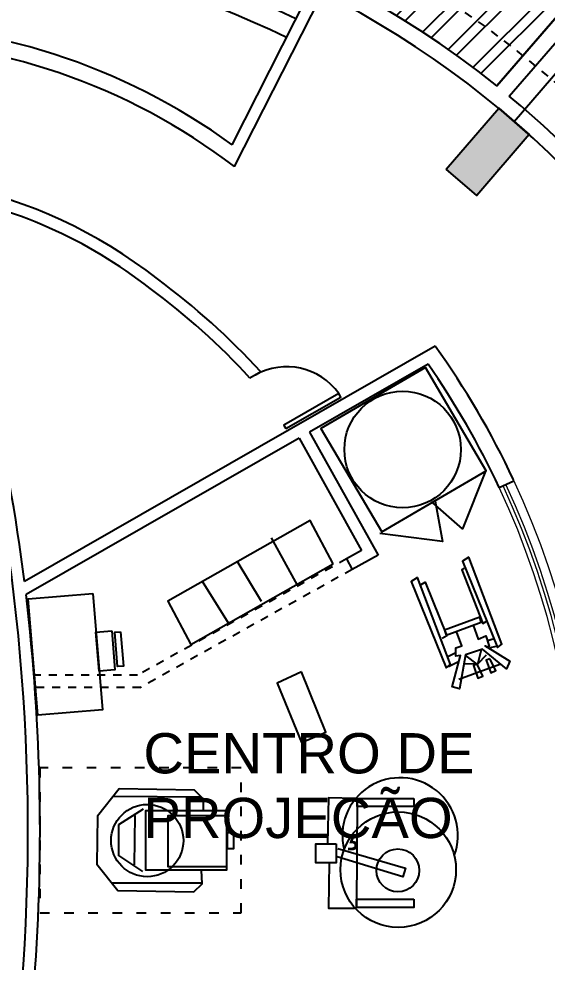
# Model space of a CAD drawing. Header units: millimetres. Extents: x 261 to 423, y 98 to 222.
# Drawn here: x 281.45 to 288.01, y 167.29 to 179.01 of the extents above; entities that cross this region are included whole.
import ezdxf

# ---------------------------------------------------------------- set-up
doc = ezdxf.new("R2010")
doc.units = ezdxf.units.MM
for name, pattern in [('ACAD_ISO03W100', [30, 12, -18]), ('ACAD_ISO04W100', [30, 24, -3, 0, -3]), ('HIDDEN2', [0.1875, 0.125, -0.0625])]:
    doc.linetypes.add(name, pattern=pattern)
for name, color, linetype in [('COLUMNAS', 5, 'Continuous'), ('Ejes', 1, 'ACAD_ISO04W100'), ('hach', 15, 'Continuous'), ('Letreros', 2, 'Continuous'), ('MUEBLES', 8, 'Continuous'), ('Muro-Alto', 6, 'Continuous')]:
    doc.layers.add(name, color=color, linetype=linetype)
doc.layers.add('Vidrio', color=7, linetype='Continuous', lineweight=15)
doc.styles.get("Standard").update_dxf_attribs({"font": 'arial.ttf'})

msp = doc.modelspace()

# ---------------------------------------------------------------- hatches: boundary and pattern name
h = msp.add_hatch()
h.set_pattern_fill('ANSI32', color=256, style=0)
h.set_pattern_definition([(45, (148.9423146511646, -342.1093582048333), (-0.2651650429449553, 0.2651650429449554), []), (45, (149.1190913461646, -342.1093582048333), (-0.2651650429449553, 0.2651650429449554), [])])
edge = h.paths.add_edge_path()
edge.add_line((290.5330707457651, 181.8144313162121), (287.3874746284466, 178.1746464262807))
edge.add_arc((279.8869612331578, 168.8075604969696), 12.00000000000018, 51.31467232360039, 309.9744530865262)
edge.add_line((287.5963130366806, 159.6115888370783), (290.7104902408621, 156.0499775838144))
edge.add_arc((277.0183992830579, 168.6400846351467), 18.60064919191771, 264.56368464337567, 317.4009432436241, ccw=False)
edge.add_arc((283.7968491480242, 168.8054606564713), 20.54199483837515, 114.5278371913281, 245.4324374320702, ccw=False)
edge.add_arc((277.0051242779085, 168.8078151391352), 18.76639017006179, 43.87444224061778, 95.30772634044018, ccw=False)
at = {"layer": 'COLUMNAS'}
msp.add_hatch(color=256, dxfattribs=at).paths.add_polyline_path([(286.7594539740932, 177.1419548449804), (287.4133292627429, 177.8985571889453), (287.7916304347254, 177.5716195446208), (287.1377551460758, 176.8150172006555)])
at = {"layer": 'hach'}
h = msp.add_hatch(dxfattribs=at)
h.set_pattern_fill('PHANTSQR', color=256, scale=0.75, angle=-90.00000000000001, style=0, pattern_type=2)
h.set_pattern_definition([(270, (190.6146238058702, 423.891127481612), (0.75, -1.377682148050174e-16), [0.135, -0.1125, 0.135, -0.1125, 0.135, -0.12]), (360, (190.6746238058702, 423.2011274816119), (1.836909530733566e-16, 0.75), [0.135, -0.1125, 0.135, -0.1125, 0.135, -0.12])])
edge = h.paths.add_edge_path()
edge.add_line((275.1900084095013, 149.1326853905813), (274.7231995253746, 142.146501683155))
edge.add_arc((277.0051242779082, 168.8078151391309), 26.75878950502112, 265.1080131403588, 285.0870774542746)
edge.add_line((283.9700825888735, 142.9713646959964), (287.0227808193154, 141.5602677603848))
edge.add_line((287.0227808193154, 141.5602677603848), (287.8814433168532, 143.5004820202377))
edge.add_arc((288.1413747418218, 143.9276336771226), 0.500022883142105, 115.00288887509501, 238.6785434976863, ccw=False)
edge.add_arc((277.0051242779087, 168.8078151391318), 26.75878950502171, 294.0964345951739, 316.9122527552921)
edge.add_line((296.5472924559671, 150.5284147475833), (300.2455349310729, 149.4744487061558))
edge.add_arc((300.5340471684887, 149.3922252979235), 0.300000000000046, 90.00000000001091, 164.0929218391774, ccw=False)
edge.add_line((300.5340471684887, 149.6922252979235), (300.7789524627283, 150.6365477993669))
edge.add_arc((231.6797250288821, 168.013315216571), 71.2506510694886, 345.8842135860036, 352.4847349924652)
edge.add_arc((305.9115036570263, 158.2203954930551), 3.624299581640657, 163.2020153892654, 172.4847349924676, ccw=False)
edge.add_line((302.4418541574412, 159.2678112689097), (307.7886788212842, 158.5758546171743))
edge.add_line((307.7886788212842, 158.5758546171743), (308.093727330745, 161.2924044586831))
edge.add_line((308.093727330745, 161.2924044586831), (312.94820174224, 162.7408353135618))
edge.add_line((312.94820174224, 162.7408353135618), (318.0402389398172, 164.0713981479851))
edge.add_arc((282.1841728939564, 168.8291667099711), 36.17034467591587, 352.4415334696763, 368.9341316883094)
edge.add_line((317.9156818722054, 174.4463813321723), (316.0269155725412, 174.1078928696494))
edge.add_line((316.0269155725412, 174.1078928696494), (308.7580129922226, 176.1213429801948))
edge.add_line((308.7580129922226, 176.1213429801948), (308.404949972454, 179.3096268191426))
edge.add_line((308.404949972454, 179.3096268191426), (302.7494689556235, 178.5784050540793))
edge.add_arc((302.4494689556254, 178.5784050540684), 0.2999999999980787, -159.33915033435733, 2.084391326206969e-09, ccw=False)
edge.add_line((302.1687633528525, 178.472554382976), (302.0390303799595, 178.776361364986))
edge.add_line((302.0390303799595, 178.776361364986), (301.2905452194785, 183.0205963144072))
edge.add_line((301.2905452194785, 183.0205963144072), (299.1215307863272, 182.6264417717936))
edge.add_line((299.1215307863272, 182.6264417717936), (299.30692065293, 181.6604871650385))
edge.add_line((299.30692065293, 181.6604871650385), (299.1595483788192, 181.6338787262731))
edge.add_arc((228.1009849832268, 168.804958886573), 72.20734461326546, 10.23394494489172, 18.57311784114455)
edge.add_line((296.5476234764098, 191.8040522400596), (298.7752396944782, 192.552534694763))
edge.add_line((298.7752396944782, 192.552534694763), (298.0945329846887, 194.4896843644243))
edge.add_line((298.0945329846887, 194.4896843644243), (297.4053114486832, 196.1525053633001))
edge.add_line((297.4053114486832, 196.1525053633001), (289.6992852343608, 192.9584398399971))
edge.add_arc((289.3164021950038, 193.8065366389523), 0.9305200708341903, 209.2043544905927, 294.2973428620019, ccw=False)
edge.add_arc((288.1357026047232, 193.6905361866449), 0.5000252243924529, 245.003426011123, 317.46699015744235, ccw=False)
edge.add_arc((277.8727616100916, 173.9096899115106), 21.78517739798697, 62.52261259222409, 98.17434141871065)
edge.add_line((274.7752215401918, 195.4735300096269), (275.2078125425219, 188.4845792725961))
edge.add_arc((277.0051242779072, 168.8078151391329), 19.75867850434584, 66.24037238096338, 95.21901910246697, ccw=False)
edge.add_arc((277.0051242779077, 168.8078151391329), 19.75867850434559, 18.954217884265006, 66.24037238096469, ccw=False)
edge.add_arc((277.005124277908, 168.8078151391329), 19.75867850434539, -95.27086421129297, 18.95421788426529, ccw=False)
edge = h.paths.add_edge_path(flags=16)
edge.add_line((303.7840278240477, 165.765662952154), (303.4424313944709, 164.6905178481085))
edge.add_arc((304.7371915271377, 168.7656629521539), 4.275887208541501, 44.556219426830125, 252.3738424245746, ccw=False)
edge.add_line((307.7840278240477, 171.765662952154), (307.7840278240477, 165.765662952154))
edge.add_line((307.7840278240477, 165.765662952154), (303.7840278240477, 165.765662952154))

# ---------------------------------------------------------------- linework, layer by layer
at = {"linetype": 'HIDDEN2', "ltscale": 0.1}
for p, q in [((285.519348986714, 172.30099349164), (282.9238670401069, 170.8560872917366)), ((285.5923100681005, 172.1699336556754), (282.9542613434214, 170.7013305074557)), ((282.9238670401069, 170.8560872917366), (281.6379975938214, 170.8560872917366)), ((282.9628059449503, 170.7060872917369), (281.6492522028166, 170.7060872917369))]:
    msp.add_line(p, q, dxfattribs=at)
at = {"color": 1}
msp.add_line((285.519348986714, 172.30099349164), (285.5923100681002, 172.1699336556759), dxfattribs=at)
msp.add_lwpolyline([(290.5330707457651, 181.8144313162121), (287.3874746284466, 178.1746464262807, 2.112170710360015), (287.5963130366806, 159.6115888370783), (290.7104902408621, 156.0499775838144, -0.2347194038372766), (275.2561867248832, 150.1230989932934, -0.6426332906026803), (275.2691419794942, 187.4937393997808, -0.2282651086255474), (290.5330707457651, 181.8144313162121)], format="xyb", close=True)
at = {"color": 1, "linetype": 'ACAD_ISO03W100', "ltscale": 0.01}
msp.add_lwpolyline([(281.7128059449503, 167.9060872917368), (284.2128059449503, 167.9060872917368), (284.2128059449503, 169.7060872917369), (281.7128059449503, 169.7060872917369)], close=True, dxfattribs=at)
at = {"linetype": 'HIDDEN2', "ltscale": 0.1}
msp.add_arc((279.886961233158, 168.8075604969696), 12.5, 21.87584400868776, 337.4861873540232, dxfattribs=at)
for radius, start in [(11.75217560558913, 63.83957969022664), (11.71708607786091, 63.84176991661201), (11.66325960558648, 63.84515528552552), (11.59308056900807, 63.84961635137654), (11.52051762325373, 63.85428611110932), (11.36142198311104, 63.86473342925417), (11.10135126910279, 63.88245636053919)]:
    msp.add_arc((279.8869612331584, 168.8075604969691), radius, start, 284.2642639598591)
at = {"layer": 'COLUMNAS'}
msp.add_lwpolyline([(286.7594539740932, 177.1419548449804), (287.4133292627429, 177.8985571889453), (287.7916304347254, 177.5716195446208), (287.1377551460758, 176.8150172006555)], close=True, dxfattribs=at)
at = {"layer": 'Ejes', "ltscale": 0.2}
msp.add_line((287.6024798487341, 177.7350883667829), (291.1783658598991, 181.8729008693), dxfattribs=at)
at = {"layer": 'MUEBLES'}
for p, q in [((287.3404046097914, 171.3052124509992), (287.2782639199283, 171.2825891073795)), ((287.1539840825756, 170.9941507236032), (287.1991771713513, 171.1751317818686)), ((287.3799479840798, 171.2147219218665), (287.3008612355031, 171.1977551254882)), ((286.8715276633218, 171.1298879399752), (286.7811430281442, 171.0846412527359)), ((287.1426861959751, 170.9941507236032), (287.0071069296484, 171.0959515018727)), ((287.2556681467274, 171.1072645963555), (287.1483343680886, 170.9941507236032)), ((286.7867912002578, 170.9658708327421), (286.905422865497, 171.0224277691183)), ((287.4251410728555, 170.9884941763618), (286.9167207520975, 170.801856570855)), ((287.1483343680886, 170.9941507236032), (286.9732117274737, 170.9998072708446)), ((283.7204846243137, 169.3411965459987), (282.6219012668855, 169.3493427707232)), ((285.6510890798361, 169.3088165119917), (285.6464341963194, 167.9808339239536)), ((283.7204846243137, 168.2739244479409), (282.6137637037862, 168.2739244479409))]:
    msp.add_line(p, q, dxfattribs=at)
for points in [[(286.5002852023522, 174.676973181373), (285.2014870628248, 173.9193369816654), (285.9577671117704, 172.6368562320728), (287.2565652512981, 173.3944924317799)], [(284.7683256741374, 173.9212646796537), (285.4491246625868, 174.3111705979869), (285.4247555426908, 174.3537205347644), (284.7439565542417, 173.9638146164317)], [(285.3550258407065, 172.2416754714283), (285.069102165606, 172.7784072565734), (283.2999456663845, 171.7765098212), (283.585869341485, 171.2397780360549)], [(287.0386006561328, 172.3220308791957), (286.9615081966169, 172.2729145218115), (287.3960333983266, 171.1993712818427), (287.4521002209633, 171.2414710167437)], [(286.4008307160072, 172.0694324697912), (286.3237382564914, 172.0203161124069), (286.7582634582011, 170.9467728724381), (286.8143302808378, 170.9888726073392)], [(282.3687929159983, 171.8713410461802), (282.4883825548152, 170.4271095024729), (281.6869626521884, 170.3607479019985), (281.5673730133715, 171.8049794457062)], [(287.1787700262851, 171.5782688959495), (286.7372378213224, 171.4168865788303), (286.7582634582016, 171.3537369764787), (287.1927871175374, 171.5151192935979)], [(282.6045580103712, 171.4061531448157), (282.6444213798472, 170.9247407398194), (282.4485194201447, 170.9085190718284), (282.4086560506687, 171.3899314768247)], [(282.712891478008, 171.3971709338972), (282.7483254798508, 170.969250056408), (282.6770879843825, 170.9633512333345), (282.6416539825398, 171.3912721108242)], [(287.3008612355031, 171.0620179091162), (287.2556681467274, 171.045051112738), (287.3121591221036, 170.8866933980922), (287.3742998119667, 170.9149704436073)], [(287.1426861959756, 170.9941507236023), (287.0974931071999, 170.977183927224), (287.153984082576, 170.8188262125783), (287.2161247724391, 170.8471032580934)], [(284.9618794378664, 170.899847431239), (284.6580858222667, 170.7567180067523), (284.9618794378664, 170.023185041278), (285.2656745958391, 170.1484229320364)], [(286.3585218658588, 169.3274535262927), (286.3585218658588, 169.2249414115992), (285.6510890798361, 169.2249414115992), (285.6510890798361, 169.3274535262927)], [(284.0297151068437, 169.1782549794385), (284.0297151068437, 168.4368660145016), (283.0287840489839, 168.4368660145016), (283.0287840489839, 169.1782549794385)], [(284.0297151068437, 169.1130766456068), (284.0297151068437, 168.4776028288144), (283.3054642791155, 168.4776028288144), (283.3054642791155, 169.1130766456068)], [(284.037852669943, 168.9012520400094), (284.037852669943, 168.7057227292063), (284.1192298433123, 168.7057227292063), (284.1192298433123, 168.9012520400094)], [(285.390455704611, 168.7636454315158), (285.390455704611, 168.5260050044291), (285.1391305540458, 168.5260050044291), (285.1391305540458, 168.7636454315158)], [(286.3585218658588, 168.0740275314962), (286.3585218658588, 167.9715154168031), (285.6464341963194, 167.9715154168031), (285.6464341963194, 168.0740275314962)]]:
    msp.add_lwpolyline(points, close=True, dxfattribs=at)
for points in [[(287.2474833810677, 173.3911325142486), (286.9619691222808, 172.6729394973569), (286.5939330222359, 172.9981153007408)], [(286.6212770073116, 173.0200523085724), (286.7145139257045, 172.5175842121622), (285.9329282009894, 172.6188996330235)], [(284.586604517898, 172.563714542515), (284.9082696163698, 171.9733110015283)], [(284.1577182340604, 172.2774585388867), (284.4615133920331, 171.7765098212)], [(286.9825338334956, 172.181698429527), (286.9544996509906, 172.1676651845597), (287.2138127544165, 171.5010860486315), (287.2558640281743, 171.522135916082)], [(283.7288319502225, 172.0269827573699), (284.0504970486943, 171.5081425059549)], [(286.4498905353914, 171.98523299999), (286.4989503547756, 172.0132994899237), (286.7652704614541, 171.3467203539955), (286.7092036388174, 171.3116372415776)], [(287.0932639187956, 171.4802154379601), (287.1550945915658, 171.3057616027178), (287.2534625524834, 171.3451525685174), (287.2928100453248, 171.2185346850971), (287.2647049136342, 171.2072784975286), (287.2450303960266, 171.2213487319892), (287.5513766399297, 171.0328246622872), (287.5092189423938, 170.9371556039893), (287.208494650253, 171.1819549208445), (286.9977061625725, 171.1087953923394), (286.9246331286515, 170.6867310386957), (286.8346973241912, 170.7120546153798), (286.9386856944968, 171.1003560970081), (286.8768550217271, 171.0919139563317), (286.8796652264211, 171.1960223099601), (286.9527382603426, 171.2213487319892), (286.8852856358101, 171.4014278156698)], [(283.7448973136122, 169.1701059093685), (283.7448973136122, 169.3167550264803), (283.6309698878451, 169.4308135540033), (282.6951408771549, 169.4471088487977), (282.4265982101226, 169.1049304208824), (282.4184606470233, 168.5101905730572), (282.6788657509562, 168.1843045945908), (283.6228323247453, 168.1680121451424), (283.7286221874131, 168.2657782232169), (283.7204846243137, 168.4368660145016)], [(285.6324741728897, 169.3274535262927), (285.2973750003855, 169.3321142025408), (285.2834118922085, 168.7636454315158)], [(282.9962337965856, 169.1945474288869), (282.6870033140556, 168.9990181180839), (282.6870033140556, 168.6161028758562), (282.9880962334862, 168.4205735650527)], [(282.8904439339178, 169.1130766456068), (282.8823063708185, 168.5020443483328)], [(285.4137270374474, 168.7030708670187), (286.251476511083, 168.4607726090295), (286.2188969535862, 168.3536026634334), (285.4044188127875, 168.6005587523251)], [(285.3066832250454, 168.5260050044291), (285.2973750003855, 167.9621969096521), (285.6185110647132, 167.9621969096521)]]:
    msp.add_lwpolyline(points, dxfattribs=at)
for centre, radius in [((286.2179122857963, 173.6600202408969), 0.723791605285086), ((283.045059175183, 168.8034859619348), 0.4489019038216446), ((286.1630476056268, 168.4421327493825), 0.7174704396847633), ((286.1583927221097, 168.432814242232), 0.2666051019892466)]:
    msp.add_circle(centre, radius, dxfattribs=at)
for centre, radius, start, end in [((284.7789023472466, 173.8977736431053), 0.7905782175597872, 35.22058407820715, 119.6196113114789), ((286.1863189384633, 168.8661547008638), 0.7174704396847633, 339.6445574323879, 194.0726883438479)]:
    msp.add_arc(centre, radius, start, end, dxfattribs=at)
at = {"layer": 'Muro-Alto'}
for p, q in [((287.3874746284465, 178.1746464262807), (290.5330707457651, 181.8144313162121)), ((287.5426111259119, 178.0482869142803), (290.6669399609232, 181.6634633262298)), ((284.0990808670795, 177.4447029082618), (285.0899630692099, 179.3985364621036)), ((284.1293737119915, 177.1728009186464), (285.2241737222037, 179.3315408678551)), ((284.1284362929546, 177.1709525044113), (284.1293737119913, 177.1728009186464)), ((286.6233805931009, 174.9432776363716), (281.5193605669915, 172.0201128708028)), ((286.5342047292354, 174.7193462859806), (285.0617491755227, 173.8760443060784)), ((284.4548518599814, 174.6232350899446), (284.321482947545, 174.54685229684)), ((285.0617491755227, 173.8760443060784), (285.9123550098639, 172.3481028474154)), ((284.9315754719327, 173.8014914669849), (281.53915188623, 171.8585890009123)), ((284.9315754719327, 173.8014914669849), (285.7083340925133, 172.4062016019935)), ((287.4186203471463, 173.1866415732903), (287.6010176684124, 173.271909230382)), ((285.7083340925133, 172.4062016019931), (285.5193489867142, 172.30099349164)), ((285.9123550098639, 172.3481028474149), (285.5923100681002, 172.1699336556754))]:
    msp.add_line(p, q, dxfattribs=at)
for points in [[(284.0990808670795, 177.4447029082618, 0.1594545813757256), (279.4296727980611, 178.9499566567393)], [(284.1293737119915, 177.1728009186464, 0.1626905525871982), (279.5178625267274, 178.7498469492572)], [(284.4548518599815, 174.6232350899446, 0.05003514604189904), (283.171641296814, 175.7784859002737, 0.2358568730895803), (277.9206339325935, 176.8591643173642)], [(284.3214829475447, 174.54685229684, 0.04912981477862823), (283.0808943364084, 175.6590231964025, 0.1264185686903401), (280.4171676895039, 176.833076865954)], [(287.5949728248931, 173.2848170927915, 0.04567829068116282), (286.623380593101, 174.9432776363711)], [(287.4186203471463, 173.1866415732903, 0.04287362671617573), (286.5342047292354, 174.7193462859801, 0.03923266971142694)]]:
    msp.add_lwpolyline(points, format="xyb", dxfattribs=at)
for centre, radius, start, end in [((279.886961233158, 168.8075604969696), 12, 51.31467232359969, 309.9744530865233), ((279.886961233158, 168.8075604969696), 11.8, 63.83661555286221, 284.2642639598624), ((279.886961233158, 168.8075604969696), 11.8, 21.82596395283431, 63.10825975569827), ((279.886961233158, 168.8075604969696), 12, 21.84080927639401, 50.35932513388018), ((256.9630844512378, 168.9292884082516), 24.60002813193235, 340.5692636988985, 18.80277621747596), ((256.9630844512378, 168.9292884082516), 24.75002813193235, 7.173921533132506, 18.62329523365984), ((256.9630844512378, 168.9292884082516), 24.75002813193235, 355.3179449115115, 6.797200130250819)]:
    msp.add_arc(centre, radius, start, end, dxfattribs=at)
at = {"layer": 'Vidrio', "color": 1}
for points in [[(287.5949728248929, 164.3303039011481, 0.2229104667283891), (287.5949728248931, 173.2848170927915, 0.2229104667283891)], [(287.4202491072913, 164.4275726889979, 0.2222953883610692), (287.4186203471463, 173.1866415732903, 0.2222953883610692)]]:
    msp.add_lwpolyline(points, format="xyb", dxfattribs=at)
at = {"layer": 'Vidrio', "color": 0}
for points in [[(287.4635928642341, 164.4034431961246, 0.22229270943846), (287.4651327395115, 173.2083853285995, 0.22229270943846)], [(287.4986284238942, 164.3839388811608, 0.2223635732838647), (287.5013687205516, 173.2253250357418, 0.2223635732838647)]]:
    msp.add_lwpolyline(points, format="xyb", dxfattribs=at)

# ---------------------------------------------------------------- texts
at = {"layer": 'Letreros'}
for s, p in [('CENTRO DE', (282.9974076735502, 169.6376465013965)), ('PROJEÇÃO', (282.9974076735502, 168.834440498668))]:
    msp.add_text(s, height=0.5, dxfattribs=at).set_placement(p)

doc.saveas('drawing.dxf')
